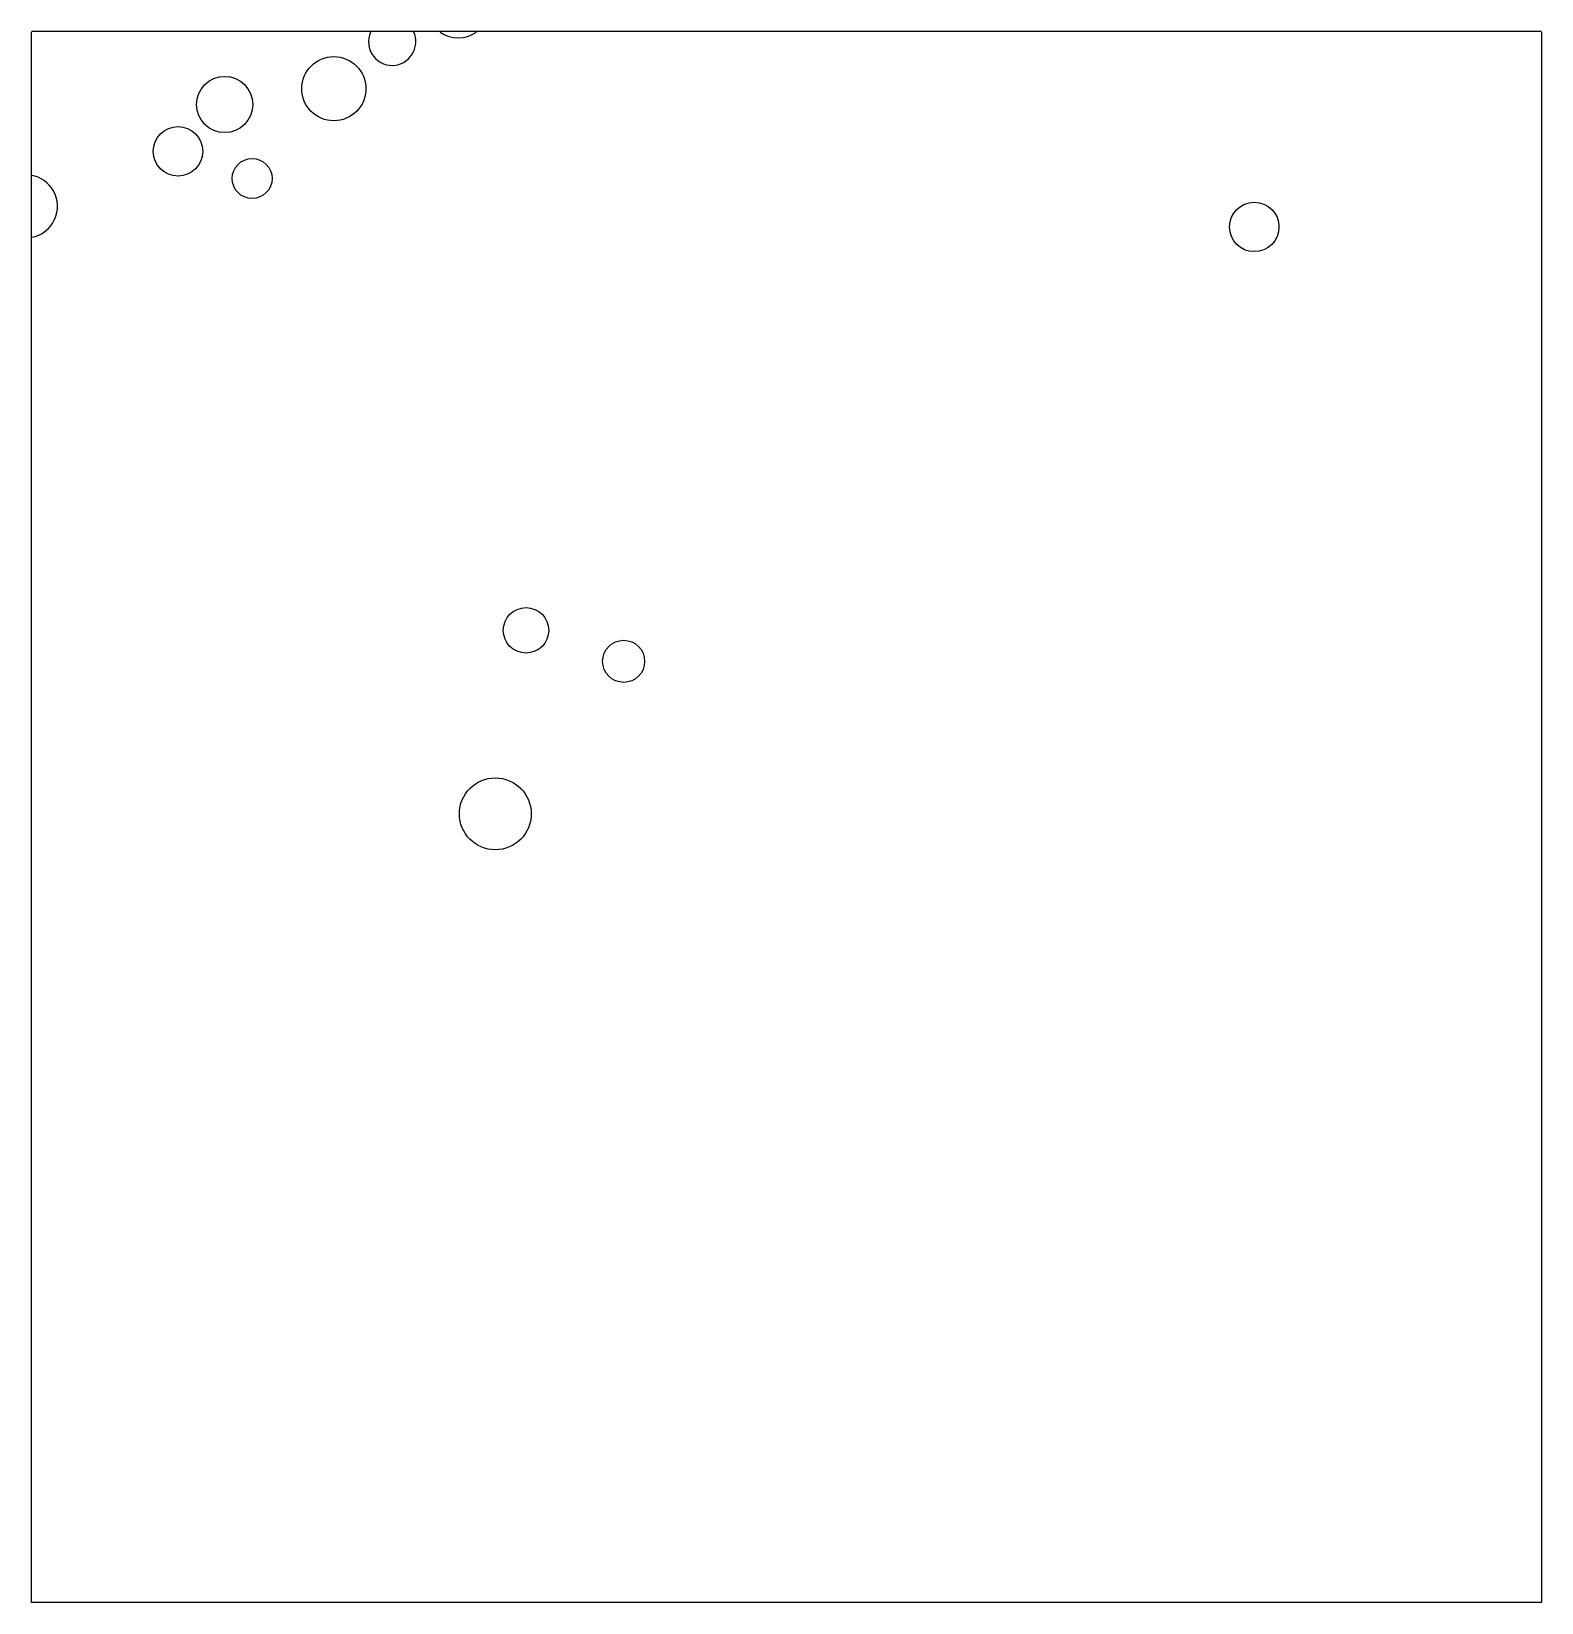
# Model space of a CAD drawing. Extents: x 9.06 to 10.04, y -3.43 to -2.41.
import ezdxf

# ---------------------------------------------------------------- set-up
doc = ezdxf.new("R2010")
doc.units = 0
doc.layers.add('LAYER1', color=7, linetype='CONTINUOUS')
doc.layers.add('LAYER12', color=5, linetype='CONTINUOUS')

msp = doc.modelspace()

# ---------------------------------------------------------------- linework, layer by layer
at = {"layer": 'LAYER1', "color": 7, "linetype": 'CONTINUOUS'}
for centre, radius in [((9.253, -2.4457), 0.0209), ((9.1819, -2.456), 0.0183), ((9.1515, -2.4865), 0.0161), ((9.1998, -2.5042), 0.013), ((9.8526, -2.5357), 0.0161), ((9.3782, -2.7984), 0.0148), ((9.4418, -2.8186), 0.0137), ((9.3582, -2.9179), 0.0234)]:
    msp.add_circle(centre, radius, dxfattribs=at)
for centre, radius, start, end in [((9.291, -2.4151), 0.0154, 156.0116, -80.3881), ((9.291, -2.4151), 0.0154, -80.3878, 23.9884), ((9.3341, -2.3921), 0.0205, -125.4285, -54.5741), ((9.0525, -2.5223), 0.0205, 29.8814, 79.8735), ((9.0525, -2.5223), 0.0205, -79.8751, 29.8817)]:
    msp.add_arc(centre, radius, start, end, dxfattribs=at)
at = {"layer": 'LAYER12', "color": 5, "linetype": 'CONTINUOUS'}
for points in [[(10.0398, -2.4084), (9.056, -2.4084)], [(9.0561, -3.4315), (9.0561, -2.4088)], [(10.0398, -2.4088), (10.0398, -3.4315)], [(10.0398, -3.4315), (9.056, -3.4315)]]:
    msp.add_lwpolyline(points, dxfattribs=at)

doc.saveas('drawing.dxf')
